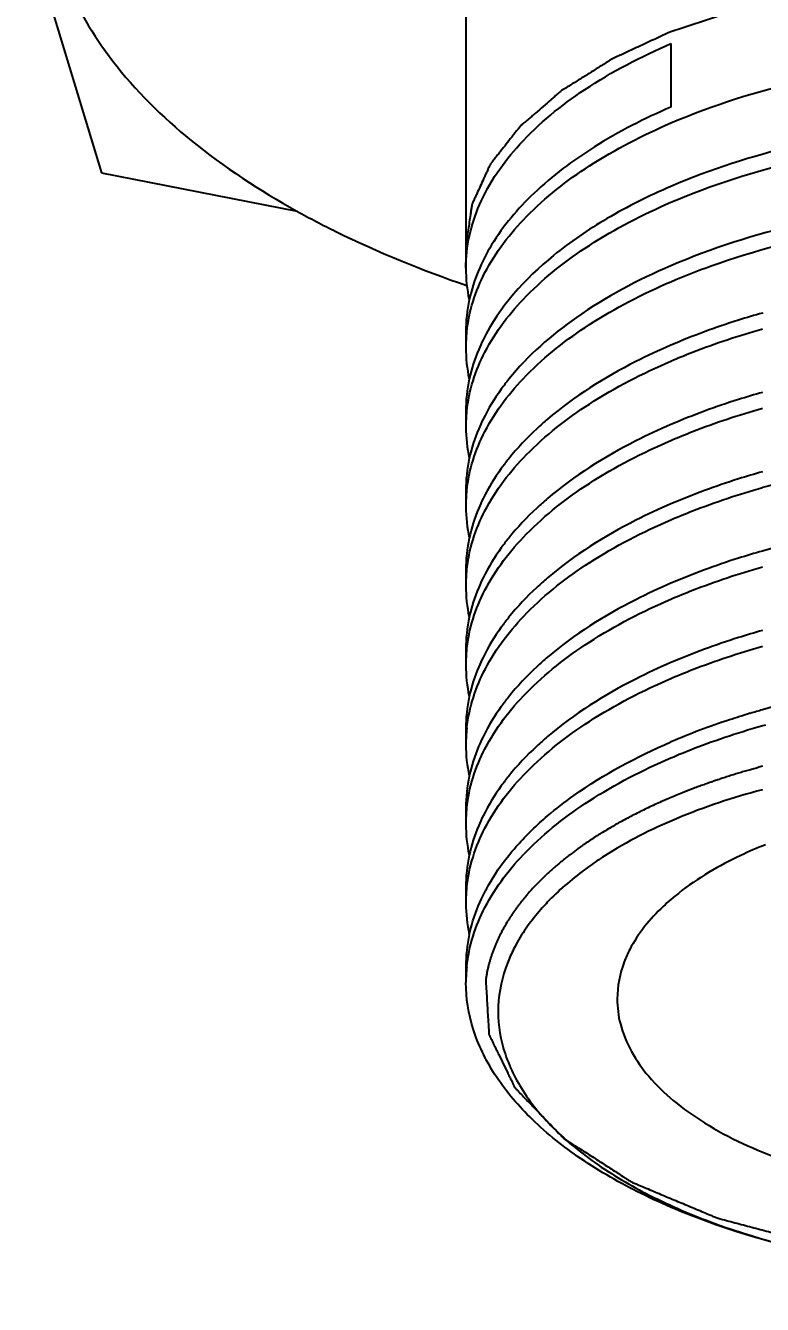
# Model space of a CAD drawing. Header units: millimetres. Extents: x 0 to 10500, y 0 to 7425.
# Drawn here: x 1842.39 to 1850.43, y 2042.49 to 2056.43 of the extents above; entities that cross this region are included whole.
import ezdxf

# ---------------------------------------------------------------- set-up
doc = ezdxf.new("R2010")
doc.units = ezdxf.units.MM
doc.header["$LTSCALE"] = 577.5
doc.layers.get('0').update_dxf_attribs({"linetype": 'CONTINUOUS'})
doc.layers.add('AXES', color=7, linetype='CONTINUOUS')
doc.styles.add('TEXTSTYLE_2', font='txt', dxfattribs={"width": 0.8})
doc.dimstyles.new('DIMSTYLE_1', dxfattribs={"dimtxt": 75, "dimasz": 3.5, "dimexe": 1.5, "dimexo": 1.5, "dimgap": 18.75, "dimtad": 1, "dimdec": 1, "dimtxsty": 'TEXTSTYLE_2', "dimblk": '_FILLED', "dimblk1": '_FILLED', "dimblk2": '_FILLED', "dimcen": 0.09, "dimadec": 1, "dimazin": 2, "dimtp": 0.1, "dimtm": 0.1, "dimtfac": 1, "dimtdec": 1, "dimtofl": 0, "dimtmove": 0, "dimatfit": 3, "dimldrblk": '_FILLED', "dimfxl": 1, "dimtolj": 1, "dimarcsym": 0})

# ---------------------------------------------------------------- blocks, each defined once
blk = doc.blocks.new('_FILLED')
at = {"color": 0, "linetype": 'ByBlock'}
blk.add_solid([(0, 0), (-1, 0.2143), (-1, -0.2143)], dxfattribs=at)
blk = doc.blocks.new('*D7')
at = {"color": 2, "linetype": 'Continuous', "transparency": 16777216}
for p, q in [((766.713, 2608.729), (681.846, 2608.729)), ((683.346, 2608.729), (683.346, 2129.729)), ((976.556, 2608.729), (818.98, 2608.729)), ((683.346, 1650.729), (683.346, 2129.729)), ((2711.144, 1650.729), (681.846, 1650.729))]:
    blk.add_line(p, q, dxfattribs=at)
at = {"color": 2, "linetype": 'Continuous', "transparency": 16777216, "xscale": 3.5, "yscale": 3.5, "zscale": 3.5}
for p, rotation in [((683.346, 2608.729), 90), ((683.346, 1650.729), 270)]:
    blk.add_blockref('_FILLED', p, dxfattribs=dict(at, rotation=rotation))
at = {"color": 2, "linetype": 'Continuous', "transparency": 16777216, "insert": (589.596, 2129.729), "char_height": 75, "width": 180, "attachment_point": 2, "rotation": 90, "line_spacing_factor": 0.9, "style": 'TEXTSTYLE_2'}
blk.add_mtext('958', dxfattribs=at)
blk = doc.blocks.new('*D8')
at = {"color": 2, "linetype": 'Continuous', "transparency": 16777216}
for p, q in [((2711.144, 2533.729), (889.89, 2533.729)), ((891.39, 2533.729), (891.39, 2129.729)), ((891.39, 1725.729), (891.39, 2129.729)), ((2711.144, 1725.729), (889.89, 1725.729))]:
    blk.add_line(p, q, dxfattribs=at)
at = {"color": 2, "linetype": 'Continuous', "transparency": 16777216, "xscale": 3.5, "yscale": 3.5, "zscale": 3.5}
for p, rotation in [((891.39, 2533.729), 90), ((891.39, 1725.729), 270)]:
    blk.add_blockref('_FILLED', p, dxfattribs=dict(at, rotation=rotation))
at = {"color": 2, "linetype": 'Continuous', "transparency": 16777216, "insert": (797.64, 2129.729), "char_height": 75, "width": 180, "attachment_point": 2, "rotation": 90, "line_spacing_factor": 0.9, "style": 'TEXTSTYLE_2'}
blk.add_mtext('808', dxfattribs=at)
blk = doc.blocks.new('*D9')
at = {"color": 2, "linetype": 'Continuous', "transparency": 16777216}
for p, q in [((747.821, 2633.729), (501.663, 2633.729)), ((503.163, 2633.729), (503.163, 2129.729)), ((503.163, 1625.729), (503.163, 2129.729)), ((2586.144, 1625.729), (501.663, 1625.729))]:
    blk.add_line(p, q, dxfattribs=at)
at = {"color": 2, "linetype": 'Continuous', "transparency": 16777216, "xscale": 3.5, "yscale": 3.5, "zscale": 3.5}
for p, rotation in [((503.163, 2633.729), 90), ((503.163, 1625.729), 270)]:
    blk.add_blockref('_FILLED', p, dxfattribs=dict(at, rotation=rotation))
at = {"color": 2, "linetype": 'Continuous', "transparency": 16777216, "insert": (409.413, 2129.729), "char_height": 75, "width": 240, "attachment_point": 2, "rotation": 90, "line_spacing_factor": 0.9, "style": 'TEXTSTYLE_2'}
blk.add_mtext('1008', dxfattribs=at)

msp = doc.modelspace()

# ---------------------------------------------------------------- linework, layer by layer
at = {"color": 7, "linetype": 'Continuous'}
for p, q in [((1841.315, 2061.118), (1843.221, 2054.83)), ((1849.429, 2056.238), (1849.429, 2055.545)), ((1843.221, 2054.83), (1845.353, 2054.412)), ((1850.431, 2053.301), (1850.427, 2053.299))]:
    msp.add_line(p, q, dxfattribs=at)
for centre, radius, start, end in [((1848.857, 2053.789), 1.664, 180.0631, 191.9018), ((1848.859, 2053.092), 1.666, 167.7553, 179.9307), ((1848.834, 2052.921), 1.641, 173.988, 179.9913), ((1848.857, 2052.923), 1.664, 180.0628, 191.9013), ((1848.859, 2052.227), 1.666, 167.7547, 179.9304), ((1848.834, 2052.055), 1.641, 173.9878, 179.9919), ((1848.858, 2052.057), 1.664, 180.0635, 191.9045), ((1848.859, 2051.361), 1.666, 167.7579, 179.9311), ((1853.03, 2042.19), 9.566, 102.6982, 105.7917), ((1848.834, 2051.19), 1.641, 173.9747, 179.9919), ((1848.859, 2051.192), 1.665, 180.0666, 192.0992), ((1848.858, 2050.496), 1.665, 167.9486, 179.9344), ((1853.065, 2041.358), 9.71, 102.7211, 105.7687), ((1848.834, 2050.324), 1.641, 173.9884, 179.9918), ((1848.857, 2050.326), 1.664, 180.0634, 191.8996), ((1848.859, 2049.63), 1.666, 167.7531, 179.931), ((1848.834, 2049.459), 1.641, 173.9883, 179.9921), ((1848.857, 2049.461), 1.664, 180.0637, 191.901), ((1848.859, 2048.764), 1.666, 167.7545, 179.9313), ((1853.065, 2039.627), 9.71, 102.7212, 105.7687), ((1852.897, 2040.243), 9.071, 105.8016, 106.6746), ((1848.835, 2048.593), 1.641, 173.9549, 179.9916), ((1848.848, 2048.592), 1.654, 173.6128, 173.9591), ((1848.858, 2048.595), 1.665, 180.0657, 192.0414), ((1848.859, 2047.899), 1.665, 167.8953, 179.9333), ((1848.834, 2047.727), 1.641, 173.9883, 179.9913), ((1848.857, 2047.729), 1.664, 180.0628, 191.901), ((1848.859, 2047.033), 1.666, 167.7545, 179.9304), ((1848.834, 2046.862), 1.641, 173.9878, 179.9914), ((1848.858, 2046.864), 1.664, 180.0635, 191.9345), ((1848.859, 2046.168), 1.666, 167.7871, 179.9315), ((1848.835, 2045.996), 1.641, 173.9576, 179.9917)]:
    msp.add_arc(centre, radius, start, end, dxfattribs=at)
for points, knots in [([(1859.094, 2054.04), (1859.08, 2054.109), (1859.059, 2054.212), (1859.031, 2054.349), (1859.01, 2054.452), (1858.994, 2054.529), (1858.984, 2054.581), (1858.979, 2054.602), (1858.976, 2054.619), (1858.973, 2054.63), (1858.973, 2054.639), (1858.967, 2054.647), (1858.958, 2054.661), (1858.945, 2054.682), (1858.925, 2054.715), (1858.899, 2054.756), (1858.868, 2054.805), (1858.827, 2054.871), (1858.775, 2054.953), (1858.724, 2055.036), (1858.683, 2055.102), (1858.657, 2055.143), (1858.636, 2055.176), (1858.625, 2055.194), (1858.617, 2055.207), (1858.612, 2055.215), (1858.6, 2055.224), (1858.588, 2055.236), (1858.562, 2055.259), (1858.524, 2055.293), (1858.473, 2055.339), (1858.422, 2055.385), (1858.354, 2055.447), (1858.285, 2055.508), (1858.217, 2055.569), (1858.166, 2055.615), (1858.115, 2055.661), (1858.073, 2055.7), (1858.038, 2055.73), (1858.018, 2055.75), (1857.994, 2055.762), (1857.972, 2055.776), (1857.944, 2055.792), (1857.91, 2055.811), (1857.865, 2055.837), (1857.786, 2055.883), (1857.674, 2055.948), (1857.539, 2056.027), (1857.426, 2056.092), (1857.347, 2056.138), (1857.302, 2056.164), (1857.274, 2056.18), (1857.251, 2056.193), (1857.236, 2056.204), (1857.215, 2056.211), (1857.187, 2056.222), (1857.152, 2056.235), (1857.096, 2056.257), (1857.027, 2056.284), (1856.916, 2056.326), (1856.777, 2056.38), (1856.638, 2056.433), (1856.527, 2056.476), (1856.443, 2056.508), (1856.374, 2056.535), (1856.318, 2056.556), (1856.264, 2056.578), (1856.185, 2056.596), (1856.092, 2056.619), (1855.999, 2056.641), (1855.875, 2056.671), (1855.72, 2056.709), (1855.534, 2056.754), (1855.379, 2056.792), (1855.254, 2056.821), (1855.178, 2056.841), (1855.109, 2056.848), (1855.041, 2056.857), (1854.956, 2056.868), (1854.854, 2056.881), (1854.718, 2056.898), (1854.548, 2056.919), (1854.344, 2056.945), (1854.191, 2056.964), (1854.089, 2056.977), (1854.038, 2056.983), (1853.996, 2056.99), (1853.962, 2056.99), (1853.91, 2056.991), (1853.833, 2056.992), (1853.695, 2056.995), (1853.523, 2056.999), (1853.316, 2057.003), (1853.144, 2057.007), (1853.007, 2057.01), (1852.92, 2057.012), (1852.86, 2057.013), (1852.826, 2057.013), (1852.791, 2057.015), (1852.748, 2057.011), (1852.679, 2057.005), (1852.593, 2056.998), (1852.454, 2056.987), (1852.281, 2056.973), (1852.074, 2056.956), (1851.901, 2056.941), (1851.78, 2056.931), (1851.711, 2056.926), (1851.659, 2056.922), (1851.616, 2056.918), (1851.581, 2056.916), (1851.549, 2056.908), (1851.509, 2056.901), (1851.445, 2056.889), (1851.364, 2056.873), (1851.236, 2056.848), (1851.075, 2056.818), (1850.914, 2056.787), (1850.785, 2056.762), (1850.689, 2056.743), (1850.608, 2056.728), (1850.544, 2056.716), (1850.504, 2056.708), (1850.476, 2056.702), (1850.46, 2056.7), (1850.445, 2056.694), (1850.426, 2056.689), (1850.382, 2056.674), (1850.316, 2056.653), (1850.227, 2056.624), (1850.109, 2056.586), (1849.961, 2056.539), (1849.724, 2056.463), (1849.547, 2056.406), (1849.429, 2056.368)], [0, 0, 0, 0, 0.03125, 0.046875, 0.0625, 0.078125, 0.082031, 0.085938, 0.087891, 0.089844, 0.09082, 0.091797, 0.09375, 0.097656, 0.101562, 0.109375, 0.117188, 0.125, 0.140625, 0.15625, 0.164062, 0.171875, 0.175781, 0.179688, 0.180664, 0.181641, 0.183594, 0.185547, 0.1875, 0.195312, 0.203125, 0.210938, 0.21875, 0.234375, 0.242188, 0.25, 0.257812, 0.265625, 0.269531, 0.273438, 0.275391, 0.277344, 0.28125, 0.285156, 0.289062, 0.296875, 0.3125, 0.328125, 0.34375, 0.351562, 0.355469, 0.359375, 0.361328, 0.363281, 0.365234, 0.367188, 0.371094, 0.375, 0.382812, 0.390625, 0.40625, 0.421875, 0.429688, 0.4375, 0.445312, 0.449219, 0.453125, 0.460938, 0.46875, 0.476562, 0.484375, 0.5, 0.515625, 0.53125, 0.539062, 0.546875, 0.550781, 0.554688, 0.5625, 0.570312, 0.578125, 0.59375, 0.609375, 0.625, 0.628906, 0.632812, 0.636719, 0.638672, 0.640625, 0.648438, 0.65625, 0.671875, 0.6875, 0.703125, 0.710938, 0.71875, 0.722656, 0.724609, 0.726562, 0.730469, 0.734375, 0.742188, 0.75, 0.765625, 0.78125, 0.796875, 0.804688, 0.808594, 0.8125, 0.816406, 0.818359, 0.820312, 0.824219, 0.828125, 0.835938, 0.84375, 0.859375, 0.875, 0.882812, 0.890625, 0.898438, 0.902344, 0.90625, 0.908203, 0.90918, 0.910156, 0.912109, 0.914062, 0.921875, 0.929688, 0.9375, 0.953125, 0.96875, 1, 1, 1, 1]), ([(1849.429, 2056.368), (1849.349, 2056.33), (1849.229, 2056.275), (1849.069, 2056.201), (1848.969, 2056.154), (1848.889, 2056.117), (1848.84, 2056.094), (1848.804, 2056.078), (1848.785, 2056.068), (1848.768, 2056.057), (1848.746, 2056.044), (1848.694, 2056.011), (1848.615, 2055.962), (1848.511, 2055.896), (1848.424, 2055.842), (1848.354, 2055.798), (1848.311, 2055.771), (1848.276, 2055.749), (1848.254, 2055.736), (1848.236, 2055.725), (1848.221, 2055.713), (1848.197, 2055.692), (1848.162, 2055.662), (1848.106, 2055.613), (1848.037, 2055.553), (1847.967, 2055.492), (1847.911, 2055.444), (1847.869, 2055.408), (1847.834, 2055.378), (1847.809, 2055.357), (1847.796, 2055.344), (1847.784, 2055.336), (1847.778, 2055.326), (1847.767, 2055.313), (1847.75, 2055.29), (1847.724, 2055.257), (1847.693, 2055.218), (1847.652, 2055.166), (1847.612, 2055.114), (1847.571, 2055.062), (1847.54, 2055.023), (1847.51, 2054.985), (1847.484, 2054.952), (1847.466, 2054.929), (1847.457, 2054.916), (1847.451, 2054.902), (1847.443, 2054.886), (1847.431, 2054.858), (1847.415, 2054.824), (1847.39, 2054.77), (1847.359, 2054.702), (1847.328, 2054.634), (1847.303, 2054.579), (1847.288, 2054.545), (1847.275, 2054.518), (1847.268, 2054.501), (1847.261, 2054.487), (1847.258, 2054.474), (1847.255, 2054.449), (1847.249, 2054.415), (1847.241, 2054.359), (1847.231, 2054.29), (1847.214, 2054.179), (1847.202, 2054.096), (1847.194, 2054.04)], [0, 0, 0, 0, 0.0625, 0.09375, 0.125, 0.140625, 0.15625, 0.164062, 0.167969, 0.171875, 0.179688, 0.1875, 0.21875, 0.25, 0.28125, 0.296875, 0.3125, 0.320312, 0.328125, 0.332031, 0.335938, 0.34375, 0.359375, 0.375, 0.40625, 0.4375, 0.453125, 0.46875, 0.484375, 0.492188, 0.496094, 0.5, 0.503906, 0.507812, 0.515625, 0.53125, 0.546875, 0.5625, 0.59375, 0.609375, 0.625, 0.640625, 0.65625, 0.664062, 0.667969, 0.671875, 0.679688, 0.6875, 0.703125, 0.71875, 0.75, 0.78125, 0.796875, 0.8125, 0.820312, 0.828125, 0.832031, 0.835938, 0.84375, 0.859375, 0.875, 0.90625, 0.9375, 1, 1, 1, 1]), ([(1847.194, 2053.787), (1847.194, 2054.023), (1847.309, 2054.528), (1847.783, 2055.2), (1848.51, 2055.79), (1849.102, 2056.097), (1849.429, 2056.238)], [0, 0, 0, 0, 0.203002, 0.42999, 0.694733, 1, 1, 1, 1]), ([(1849.429, 2055.372), (1849.89, 2055.57), (1850.894, 2055.884), (1852.481, 2056.121), (1854.117, 2056.138), (1855.681, 2055.934), (1857.054, 2055.53), (1858.01, 2055.027), (1858.573, 2054.538), (1858.868, 2054.162), (1859.051, 2053.765), (1859.094, 2053.488), (1859.094, 2053.354)], [0, 0, 0, 0, 0.138107, 0.287639, 0.440259, 0.587065, 0.719869, 0.832643, 0.880887, 0.924038, 0.963155, 1, 1, 1, 1]), ([(1849.429, 2055.545), (1849.141, 2055.422), (1848.612, 2055.152), (1847.941, 2054.65), (1847.46, 2054.085), (1847.277, 2053.656), (1847.231, 2053.446)], [0, 0, 0, 0, 0.298974, 0.563699, 0.794902, 1, 1, 1, 1]), ([(1859.049, 2053.008), (1858.98, 2053.276), (1858.746, 2053.668), (1858.3, 2054.092), (1857.685, 2054.524), (1856.71, 2054.959), (1855.356, 2055.299), (1853.853, 2055.454), (1852.302, 2055.41), (1850.807, 2055.167), (1849.864, 2054.867), (1849.429, 2054.68)], [0, 0, 0, 0, 0.078465, 0.12423, 0.175035, 0.291557, 0.425374, 0.570607, 0.719883, 0.865416, 1, 1, 1, 1]), ([(1847.203, 2053.093), (1847.226, 2053.317), (1847.379, 2053.786), (1847.859, 2054.405), (1848.559, 2054.951), (1849.121, 2055.24), (1849.429, 2055.372)], [0, 0, 0, 0, 0.20363, 0.432721, 0.697634, 1, 1, 1, 1]), ([(1849.429, 2054.507), (1849.877, 2054.699), (1850.851, 2055.006), (1852.392, 2055.247), (1853.987, 2055.277), (1855.521, 2055.098), (1856.886, 2054.726), (1857.853, 2054.257), (1858.444, 2053.797), (1858.769, 2053.44), (1858.99, 2053.062), (1859.066, 2052.792), (1859.083, 2052.66)], [0, 0, 0, 0, 0.136338, 0.283868, 0.434829, 0.580879, 0.714235, 0.828914, 0.878426, 0.922831, 0.962891, 1, 1, 1, 1]), ([(1849.429, 2054.68), (1849.19, 2054.577), (1848.743, 2054.355), (1848.002, 2053.853), (1847.557, 2053.364), (1847.381, 2053.006)], [0, 0, 0, 0, 0.290601, 0.554359, 1, 1, 1, 1]), ([(1847.203, 2052.227), (1847.226, 2052.452), (1847.379, 2052.92), (1847.859, 2053.539), (1848.559, 2054.085), (1849.121, 2054.374), (1849.429, 2054.507)], [0, 0, 0, 0, 0.20363, 0.432721, 0.697634, 1, 1, 1, 1]), ([(1851.33, 2054.374), (1851.16, 2054.343), (1850.512, 2054.207), (1849.877, 2054.007), (1849.429, 2053.814)], [0, 0, 0, 0, 0.261731, 1, 1, 1, 1]), ([(1849.429, 2053.641), (1849.573, 2053.703), (1850.189, 2053.944), (1850.834, 2054.11), (1851.33, 2054.201)], [0, 0, 0, 0, 0.237359, 1, 1, 1, 1]), ([(1849.429, 2053.814), (1849.069, 2053.66), (1848.424, 2053.319), (1847.87, 2052.836), (1847.661, 2052.576)], [0, 0, 0, 0, 0.540122, 1, 1, 1, 1]), ([(1847.203, 2051.362), (1847.226, 2051.586), (1847.379, 2052.055), (1847.859, 2052.674), (1848.56, 2053.22), (1849.121, 2053.509), (1849.429, 2053.641)], [0, 0, 0, 0, 0.203633, 0.432728, 0.697641, 1, 1, 1, 1]), ([(1850.427, 2053.299), (1850.339, 2053.275), (1850.001, 2053.173), (1849.669, 2053.052), (1849.429, 2052.948)], [0, 0, 0, 0, 0.257743, 1, 1, 1, 1]), ([(1849.429, 2052.775), (1849.507, 2052.809), (1849.834, 2052.943), (1850.169, 2053.053), (1850.427, 2053.126)], [0, 0, 0, 0, 0.24203, 1, 1, 1, 1]), ([(1847.381, 2053.006), (1847.364, 2052.971), (1847.302, 2052.834), (1847.255, 2052.69), (1847.231, 2052.58)], [0, 0, 0, 0, 0.256258, 1, 1, 1, 1]), ([(1849.429, 2052.948), (1849.299, 2052.893), (1848.825, 2052.672), (1848.375, 2052.39), (1848.084, 2052.142)], [0, 0, 0, 0, 0.269565, 1, 1, 1, 1]), ([(1847.203, 2050.496), (1847.226, 2050.72), (1847.379, 2051.189), (1847.859, 2051.808), (1848.559, 2052.354), (1849.121, 2052.643), (1849.429, 2052.775)], [0, 0, 0, 0, 0.20363, 0.432721, 0.697634, 1, 1, 1, 1]), ([(1847.661, 2052.576), (1847.633, 2052.541), (1847.528, 2052.403), (1847.438, 2052.255), (1847.381, 2052.14)], [0, 0, 0, 0, 0.259182, 1, 1, 1, 1]), ([(1850.427, 2052.434), (1850.339, 2052.409), (1850.001, 2052.308), (1849.669, 2052.186), (1849.429, 2052.083)], [0, 0, 0, 0, 0.257743, 1, 1, 1, 1]), ([(1849.429, 2051.91), (1849.507, 2051.943), (1849.834, 2052.077), (1850.169, 2052.188), (1850.427, 2052.261)], [0, 0, 0, 0, 0.24203, 1, 1, 1, 1]), ([(1847.381, 2052.14), (1847.364, 2052.106), (1847.302, 2051.968), (1847.255, 2051.824), (1847.231, 2051.714)], [0, 0, 0, 0, 0.256258, 1, 1, 1, 1]), ([(1848.084, 2052.142), (1848.044, 2052.108), (1847.894, 2051.974), (1847.754, 2051.826), (1847.661, 2051.71)], [0, 0, 0, 0, 0.260377, 1, 1, 1, 1]), ([(1849.429, 2052.083), (1849.299, 2052.027), (1848.824, 2051.806), (1848.375, 2051.524), (1848.084, 2051.276)], [0, 0, 0, 0, 0.269573, 1, 1, 1, 1]), ([(1847.203, 2049.63), (1847.226, 2049.855), (1847.379, 2050.323), (1847.859, 2050.942), (1848.559, 2051.489), (1849.121, 2051.778), (1849.429, 2051.91)], [0, 0, 0, 0, 0.20363, 0.432721, 0.697634, 1, 1, 1, 1]), ([(1847.661, 2051.71), (1847.633, 2051.675), (1847.529, 2051.538), (1847.438, 2051.391), (1847.382, 2051.276)], [0, 0, 0, 0, 0.259146, 1, 1, 1, 1]), ([(1850.427, 2051.568), (1850.339, 2051.543), (1850.001, 2051.442), (1849.669, 2051.321), (1849.429, 2051.217)], [0, 0, 0, 0, 0.257743, 1, 1, 1, 1]), ([(1849.429, 2051.044), (1849.507, 2051.078), (1849.834, 2051.211), (1850.169, 2051.322), (1850.427, 2051.395)], [0, 0, 0, 0, 0.24203, 1, 1, 1, 1]), ([(1847.382, 2051.276), (1847.365, 2051.241), (1847.301, 2051.102), (1847.254, 2050.955), (1847.23, 2050.843)], [0, 0, 0, 0, 0.256354, 1, 1, 1, 1]), ([(1848.084, 2051.276), (1848.044, 2051.242), (1847.893, 2051.108), (1847.754, 2050.961), (1847.661, 2050.845)], [0, 0, 0, 0, 0.260364, 1, 1, 1, 1]), ([(1849.429, 2051.217), (1849.299, 2051.162), (1848.824, 2050.94), (1848.375, 2050.659), (1848.084, 2050.41)], [0, 0, 0, 0, 0.269574, 1, 1, 1, 1]), ([(1847.204, 2048.776), (1847.229, 2048.999), (1847.383, 2049.465), (1847.864, 2050.081), (1848.563, 2050.625), (1849.122, 2050.912), (1849.429, 2051.044)], [0, 0, 0, 0, 0.203697, 0.432918, 0.69783, 1, 1, 1, 1]), ([(1847.661, 2050.845), (1847.633, 2050.81), (1847.529, 2050.673), (1847.438, 2050.525), (1847.382, 2050.411)], [0, 0, 0, 0, 0.259142, 1, 1, 1, 1]), ([(1850.427, 2050.703), (1850.339, 2050.678), (1850.001, 2050.577), (1849.669, 2050.455), (1849.429, 2050.352)], [0, 0, 0, 0, 0.257743, 1, 1, 1, 1]), ([(1849.429, 2050.179), (1849.507, 2050.212), (1849.834, 2050.346), (1850.169, 2050.457), (1850.427, 2050.529)], [0, 0, 0, 0, 0.24203, 1, 1, 1, 1]), ([(1847.382, 2050.411), (1847.365, 2050.376), (1847.302, 2050.239), (1847.255, 2050.093), (1847.231, 2049.983)], [0, 0, 0, 0, 0.256296, 1, 1, 1, 1]), ([(1848.084, 2050.41), (1848.044, 2050.376), (1847.893, 2050.242), (1847.754, 2050.095), (1847.66, 2049.978)], [0, 0, 0, 0, 0.260384, 1, 1, 1, 1]), ([(1849.429, 2050.352), (1849.299, 2050.296), (1848.825, 2050.075), (1848.376, 2049.794), (1848.085, 2049.546)], [0, 0, 0, 0, 0.26955, 1, 1, 1, 1]), ([(1847.203, 2047.899), (1847.226, 2048.124), (1847.379, 2048.592), (1847.859, 2049.211), (1848.559, 2049.757), (1849.121, 2050.046), (1849.429, 2050.179)], [0, 0, 0, 0, 0.20363, 0.432721, 0.697634, 1, 1, 1, 1]), ([(1847.66, 2049.978), (1847.632, 2049.943), (1847.528, 2049.806), (1847.437, 2049.658), (1847.381, 2049.543)], [0, 0, 0, 0, 0.259159, 1, 1, 1, 1]), ([(1850.427, 2049.837), (1850.339, 2049.812), (1850.001, 2049.711), (1849.669, 2049.59), (1849.429, 2049.486)], [0, 0, 0, 0, 0.257743, 1, 1, 1, 1]), ([(1849.429, 2049.313), (1849.507, 2049.347), (1849.834, 2049.48), (1850.169, 2049.591), (1850.427, 2049.664)], [0, 0, 0, 0, 0.24203, 1, 1, 1, 1]), ([(1847.381, 2049.543), (1847.364, 2049.509), (1847.302, 2049.372), (1847.255, 2049.227), (1847.231, 2049.118)], [0, 0, 0, 0, 0.256258, 1, 1, 1, 1]), ([(1848.085, 2049.546), (1848.045, 2049.512), (1847.894, 2049.377), (1847.754, 2049.23), (1847.661, 2049.113)], [0, 0, 0, 0, 0.26039, 1, 1, 1, 1]), ([(1849.429, 2049.486), (1849.299, 2049.43), (1848.824, 2049.209), (1848.375, 2048.928), (1848.084, 2048.679)], [0, 0, 0, 0, 0.269573, 1, 1, 1, 1]), ([(1847.203, 2047.034), (1847.226, 2047.258), (1847.379, 2047.727), (1847.859, 2048.346), (1848.559, 2048.892), (1849.121, 2049.181), (1849.429, 2049.313)], [0, 0, 0, 0, 0.20363, 0.432721, 0.697634, 1, 1, 1, 1]), ([(1847.661, 2049.113), (1847.633, 2049.078), (1847.528, 2048.941), (1847.438, 2048.793), (1847.381, 2048.678)], [0, 0, 0, 0, 0.259169, 1, 1, 1, 1]), ([(1850.294, 2048.933), (1850.218, 2048.91), (1849.926, 2048.818), (1849.638, 2048.711), (1849.429, 2048.621)], [0, 0, 0, 0, 0.256937, 1, 1, 1, 1]), ([(1849.429, 2048.447), (1849.51, 2048.482), (1849.849, 2048.621), (1850.198, 2048.735), (1850.465, 2048.809)], [0, 0, 0, 0, 0.241787, 1, 1, 1, 1]), ([(1847.381, 2048.678), (1847.364, 2048.643), (1847.301, 2048.505), (1847.254, 2048.359), (1847.231, 2048.248)], [0, 0, 0, 0, 0.256315, 1, 1, 1, 1]), ([(1848.084, 2048.679), (1848.044, 2048.645), (1847.893, 2048.511), (1847.754, 2048.364), (1847.661, 2048.248)], [0, 0, 0, 0, 0.260364, 1, 1, 1, 1]), ([(1848.084, 2047.814), (1848.176, 2047.892), (1848.591, 2048.213), (1849.058, 2048.461), (1849.429, 2048.621)], [0, 0, 0, 0, 0.230705, 1, 1, 1, 1]), ([(1847.203, 2046.169), (1847.226, 2046.393), (1847.379, 2046.862), (1847.859, 2047.48), (1848.56, 2048.026), (1849.121, 2048.315), (1849.429, 2048.447)], [0, 0, 0, 0, 0.203635, 0.432737, 0.697649, 1, 1, 1, 1]), ([(1847.661, 2048.248), (1847.633, 2048.213), (1847.529, 2048.076), (1847.438, 2047.928), (1847.382, 2047.814)], [0, 0, 0, 0, 0.259152, 1, 1, 1, 1]), ([(1850.427, 2048.099), (1850.108, 2048.015), (1849.513, 2047.819), (1848.952, 2047.535), (1848.703, 2047.376)], [0, 0, 0, 0, 0.528174, 1, 1, 1, 1]), ([(1847.382, 2047.814), (1847.365, 2047.779), (1847.302, 2047.641), (1847.255, 2047.496), (1847.231, 2047.386)], [0, 0, 0, 0, 0.256287, 1, 1, 1, 1]), ([(1847.661, 2047.382), (1847.691, 2047.42), (1847.822, 2047.574), (1847.967, 2047.714), (1848.084, 2047.814)], [0, 0, 0, 0, 0.240101, 1, 1, 1, 1]), ([(1850.459, 2047.499), (1850.368, 2047.463), (1850.037, 2047.319), (1849.721, 2047.135), (1849.514, 2046.972)], [0, 0, 0, 0, 0.269731, 1, 1, 1, 1]), ([(1847.381, 2046.947), (1847.4, 2046.984), (1847.48, 2047.137), (1847.579, 2047.28), (1847.661, 2047.382)], [0, 0, 0, 0, 0.241626, 1, 1, 1, 1]), ([(1848.703, 2047.376), (1848.649, 2047.341), (1848.445, 2047.203), (1848.253, 2047.045), (1848.125, 2046.916)], [0, 0, 0, 0, 0.263846, 1, 1, 1, 1]), ([(1847.231, 2046.52), (1847.239, 2046.556), (1847.276, 2046.703), (1847.331, 2046.844), (1847.381, 2046.947)], [0, 0, 0, 0, 0.244835, 1, 1, 1, 1]), ([(1848.125, 2046.916), (1848.086, 2046.877), (1847.942, 2046.723), (1847.817, 2046.551), (1847.743, 2046.415)], [0, 0, 0, 0, 0.26377, 1, 1, 1, 1]), ([(1849.514, 2046.972), (1849.456, 2046.926), (1849.249, 2046.749), (1849.071, 2046.532), (1848.98, 2046.356)], [0, 0, 0, 0, 0.272823, 1, 1, 1, 1]), ([(1847.743, 2046.415), (1847.716, 2046.366), (1847.621, 2046.172), (1847.565, 2045.958), (1847.551, 2045.799)], [0, 0, 0, 0, 0.260507, 1, 1, 1, 1]), ([(1848.98, 2046.356), (1848.958, 2046.313), (1848.881, 2046.143), (1848.844, 2045.955), (1848.844, 2045.817)], [0, 0, 0, 0, 0.260528, 1, 1, 1, 1]), ([(1851.567, 2042.944), (1850.971, 2043.04), (1850.112, 2043.251), (1849.073, 2043.692), (1848.422, 2044.071), (1847.892, 2044.499), (1847.498, 2044.969), (1847.251, 2045.472), (1847.194, 2045.826), (1847.194, 2045.996)], [0, 0, 0, 0, 0.316192, 0.459939, 0.591366, 0.709636, 0.815272, 0.910597, 1, 1, 1, 1]), ([(1847.551, 2045.799), (1847.538, 2045.643), (1847.566, 2045.315), (1847.771, 2044.844), (1848.124, 2044.405), (1848.609, 2044.005), (1849.213, 2043.65), (1850.192, 2043.234), (1851.003, 2043.036), (1851.567, 2042.944)], [0, 0, 0, 0, 0.088097, 0.181358, 0.285138, 0.402319, 0.533662, 0.67841, 1, 1, 1, 1]), ([(1848.878, 2045.545), (1848.931, 2045.335), (1849.113, 2045.027), (1849.459, 2044.694), (1849.936, 2044.356), (1850.686, 2044.018), (1851.346, 2043.852), (1851.701, 2043.788)], [0, 0, 0, 0, 0.186716, 0.295107, 0.415023, 0.688523, 1, 1, 1, 1])]:
    msp.add_open_spline(points, degree=3, knots=knots, dxfattribs=at)
at = {"color": 2, "linetype": 'Continuous'}
for points, knots in [([(1850.427, 2048.355), (1850.41, 2048.35), (1850.375, 2048.34), (1850.33, 2048.328), (1850.296, 2048.318), (1850.258, 2048.307), (1850.209, 2048.293), (1850.151, 2048.276), (1850.093, 2048.258), (1850.045, 2048.242), (1850.008, 2048.23), (1849.978, 2048.221), (1849.954, 2048.213), (1849.921, 2048.201), (1849.887, 2048.19), (1849.855, 2048.179), (1849.819, 2048.166), (1849.773, 2048.149), (1849.718, 2048.13), (1849.645, 2048.102), (1849.59, 2048.08), (1849.554, 2048.066)], [0, 0, 0, 0, 0.0625, 0.125, 0.15625, 0.1875, 0.25, 0.3125, 0.375, 0.4375, 0.46875, 0.5, 0.53125, 0.5625, 0.625, 0.65625, 0.6875, 0.75, 0.8125, 0.875, 1, 1, 1, 1]), ([(1849.554, 2048.066), (1849.531, 2048.057), (1849.484, 2048.037), (1849.426, 2048.013), (1849.381, 2047.994), (1849.333, 2047.973), (1849.272, 2047.945), (1849.199, 2047.912), (1849.129, 2047.878), (1849.061, 2047.843), (1848.99, 2047.809), (1848.925, 2047.772), (1848.859, 2047.737), (1848.794, 2047.7), (1848.732, 2047.662), (1848.679, 2047.631), (1848.638, 2047.606), (1848.579, 2047.567), (1848.53, 2047.535), (1848.491, 2047.509)], [0, 0, 0, 0, 0.0625, 0.125, 0.15625, 0.1875, 0.25, 0.3125, 0.375, 0.4375, 0.5, 0.5625, 0.625, 0.6875, 0.75, 0.8125, 0.84375, 0.875, 1, 1, 1, 1]), ([(1848.491, 2047.509), (1848.479, 2047.501), (1848.456, 2047.484), (1848.427, 2047.463), (1848.404, 2047.448), (1848.38, 2047.429), (1848.355, 2047.41), (1848.33, 2047.391), (1848.311, 2047.377), (1848.293, 2047.363), (1848.272, 2047.346), (1848.251, 2047.329), (1848.23, 2047.312), (1848.214, 2047.3), (1848.197, 2047.285), (1848.174, 2047.265), (1848.146, 2047.241), (1848.112, 2047.211), (1848.081, 2047.181), (1848.048, 2047.151), (1848.008, 2047.112), (1847.979, 2047.082), (1847.959, 2047.063)], [0, 0, 0, 0, 0.0625, 0.125, 0.15625, 0.1875, 0.25, 0.28125, 0.3125, 0.34375, 0.375, 0.4375, 0.46875, 0.5, 0.53125, 0.5625, 0.625, 0.6875, 0.75, 0.8125, 0.875, 1, 1, 1, 1]), ([(1847.959, 2047.063), (1847.942, 2047.044), (1847.908, 2047.008), (1847.868, 2046.962), (1847.84, 2046.93), (1847.824, 2046.911), (1847.808, 2046.889), (1847.791, 2046.868), (1847.775, 2046.847), (1847.762, 2046.831), (1847.752, 2046.817), (1847.738, 2046.798), (1847.725, 2046.779), (1847.711, 2046.761), (1847.697, 2046.74), (1847.68, 2046.713), (1847.662, 2046.686), (1847.648, 2046.665), (1847.631, 2046.635), (1847.616, 2046.609), (1847.604, 2046.589)], [0, 0, 0, 0, 0.125, 0.25, 0.3125, 0.34375, 0.375, 0.4375, 0.46875, 0.5, 0.53125, 0.5625, 0.625, 0.65625, 0.6875, 0.75, 0.8125, 0.84375, 0.875, 1, 1, 1, 1]), ([(1847.604, 2046.589), (1847.592, 2046.567), (1847.575, 2046.534), (1847.553, 2046.49), (1847.538, 2046.457), (1847.526, 2046.43), (1847.516, 2046.407), (1847.506, 2046.382), (1847.497, 2046.358), (1847.487, 2046.333), (1847.479, 2046.314), (1847.475, 2046.298), (1847.467, 2046.275), (1847.459, 2046.247), (1847.448, 2046.214), (1847.44, 2046.18), (1847.433, 2046.152), (1847.427, 2046.129), (1847.423, 2046.103), (1847.417, 2046.071), (1847.412, 2046.045), (1847.41, 2046.032)], [0, 0, 0, 0, 0.125, 0.1875, 0.25, 0.3125, 0.34375, 0.375, 0.4375, 0.46875, 0.5, 0.53125, 0.5625, 0.625, 0.6875, 0.75, 0.8125, 0.84375, 0.875, 0.9375, 1, 1, 1, 1]), ([(1847.41, 2046.032), (1847.414, 2045.963), (1847.42, 2045.859), (1847.428, 2045.721), (1847.434, 2045.618), (1847.439, 2045.54), (1847.442, 2045.489), (1847.444, 2045.467), (1847.444, 2045.45), (1847.446, 2045.439), (1847.445, 2045.43), (1847.45, 2045.422), (1847.456, 2045.407), (1847.467, 2045.387), (1847.483, 2045.353), (1847.504, 2045.311), (1847.528, 2045.261), (1847.561, 2045.194), (1847.602, 2045.11), (1847.643, 2045.026), (1847.675, 2044.959), (1847.696, 2044.917), (1847.712, 2044.884), (1847.721, 2044.865), (1847.727, 2044.853), (1847.731, 2044.844), (1847.742, 2044.834), (1847.753, 2044.823), (1847.776, 2044.799), (1847.81, 2044.763), (1847.856, 2044.716), (1847.901, 2044.669), (1847.962, 2044.606), (1848.023, 2044.542), (1848.084, 2044.479), (1848.13, 2044.432), (1848.176, 2044.385), (1848.214, 2044.345), (1848.245, 2044.314), (1848.263, 2044.294), (1848.285, 2044.28), (1848.306, 2044.267), (1848.333, 2044.25), (1848.364, 2044.229), (1848.407, 2044.202), (1848.481, 2044.155), (1848.587, 2044.087), (1848.714, 2044.005), (1848.819, 2043.937), (1848.893, 2043.889), (1848.936, 2043.862), (1848.962, 2043.845), (1848.984, 2043.832), (1848.998, 2043.821), (1849.019, 2043.813), (1849.045, 2043.801), (1849.079, 2043.787), (1849.133, 2043.765), (1849.2, 2043.737), (1849.307, 2043.692), (1849.441, 2043.635), (1849.575, 2043.579), (1849.683, 2043.534), (1849.763, 2043.5), (1849.83, 2043.472), (1849.884, 2043.45), (1849.936, 2043.426), (1850.014, 2043.407), (1850.105, 2043.382), (1850.196, 2043.358), (1850.318, 2043.326), (1850.47, 2043.286), (1850.653, 2043.237), (1850.805, 2043.197), (1850.927, 2043.165), (1851.002, 2043.144), (1851.069, 2043.135), (1851.135, 2043.126), (1851.218, 2043.114), (1851.317, 2043.1), (1851.45, 2043.081), (1851.615, 2043.057), (1851.814, 2043.029), (1851.963, 2043.008), (1852.063, 2042.994), (1852.104, 2042.988), (1852.137, 2042.983), (1852.162, 2042.98), (1852.189, 2042.979), (1852.241, 2042.977), (1852.319, 2042.975), (1852.424, 2042.971), (1852.529, 2042.968), (1852.669, 2042.963), (1852.843, 2042.958), (1853.018, 2042.952), (1853.158, 2042.947), (1853.245, 2042.944), (1853.306, 2042.942), (1853.341, 2042.941), (1853.376, 2042.939), (1853.419, 2042.943), (1853.487, 2042.948), (1853.572, 2042.954), (1853.708, 2042.964), (1853.879, 2042.977), (1854.083, 2042.992), (1854.253, 2043.004), (1854.373, 2043.013), (1854.441, 2043.018), (1854.492, 2043.022), (1854.534, 2043.025), (1854.569, 2043.027), (1854.601, 2043.034), (1854.642, 2043.041), (1854.708, 2043.054), (1854.79, 2043.069), (1854.921, 2043.093), (1855.085, 2043.124), (1855.249, 2043.155), (1855.38, 2043.179), (1855.479, 2043.197), (1855.561, 2043.213), (1855.626, 2043.225), (1855.668, 2043.232), (1855.696, 2043.238), (1855.713, 2043.241), (1855.727, 2043.246), (1855.745, 2043.252), (1855.789, 2043.266), (1855.885, 2043.296), (1856.031, 2043.343), (1856.206, 2043.399), (1856.441, 2043.474), (1856.616, 2043.53), (1856.733, 2043.568)], [0, 0, 0, 0, 0.03125, 0.046875, 0.0625, 0.078125, 0.082031, 0.085938, 0.087891, 0.089844, 0.09082, 0.091797, 0.09375, 0.097656, 0.101562, 0.109375, 0.117188, 0.125, 0.140625, 0.15625, 0.164062, 0.171875, 0.175781, 0.179688, 0.180664, 0.181641, 0.183594, 0.185547, 0.1875, 0.195312, 0.203125, 0.210938, 0.21875, 0.234375, 0.242188, 0.25, 0.257812, 0.265625, 0.269531, 0.273438, 0.275391, 0.277344, 0.28125, 0.285156, 0.289062, 0.296875, 0.3125, 0.328125, 0.34375, 0.351562, 0.355469, 0.359375, 0.361328, 0.363281, 0.365234, 0.367188, 0.371094, 0.375, 0.382812, 0.390625, 0.40625, 0.421875, 0.429688, 0.4375, 0.445312, 0.449219, 0.453125, 0.460938, 0.46875, 0.476562, 0.484375, 0.5, 0.515625, 0.53125, 0.539062, 0.546875, 0.550781, 0.554688, 0.5625, 0.570312, 0.578125, 0.59375, 0.609375, 0.625, 0.628906, 0.632812, 0.634766, 0.636719, 0.638672, 0.640625, 0.648438, 0.65625, 0.664062, 0.671875, 0.6875, 0.703125, 0.710938, 0.71875, 0.722656, 0.724609, 0.726562, 0.730469, 0.734375, 0.742188, 0.75, 0.765625, 0.78125, 0.796875, 0.804688, 0.808594, 0.8125, 0.816406, 0.818359, 0.820312, 0.824219, 0.828125, 0.835938, 0.84375, 0.859375, 0.875, 0.882812, 0.890625, 0.898438, 0.902344, 0.90625, 0.908203, 0.90918, 0.910156, 0.912109, 0.914062, 0.921875, 0.9375, 0.953125, 0.96875, 1, 1, 1, 1])]:
    msp.add_open_spline(points, degree=3, knots=knots, dxfattribs=at)
at = {"color": 7, "linetype": 'Continuous'}
msp.add_open_spline([(1848.844, 2045.817), (1848.844, 2045.725), (1848.855, 2045.633), (1848.878, 2045.545)], degree=3, dxfattribs=at)
at = {"layer": 'AXES', "color": 7, "linetype": 'Continuous'}
for p, q in [((1847.194, 2057.935), (1847.194, 2053.787)), ((1847.194, 2053.094), (1847.194, 2052.921)), ((1847.194, 2052.229), (1847.194, 2052.056)), ((1847.194, 2051.363), (1847.194, 2051.19)), ((1847.194, 2050.498), (1847.194, 2050.324)), ((1847.194, 2049.632), (1847.194, 2049.459)), ((1847.194, 2048.766), (1847.194, 2048.593)), ((1847.194, 2047.901), (1847.194, 2047.728)), ((1847.194, 2047.035), (1847.194, 2046.862)), ((1847.194, 2046.17), (1847.194, 2045.996))]:
    msp.add_line(p, q, dxfattribs=at)
for points, knots in [([(1842.644, 2057.935), (1842.644, 2057.61), (1842.776, 2056.924), (1843.336, 2055.976), (1844.216, 2055.112), (1844.946, 2054.636), (1845.351, 2054.411)], [0, 0, 0, 0, 0.210186, 0.439579, 0.701076, 1, 1, 1, 1]), ([(1845.351, 2054.411), (1845.491, 2054.333), (1846.09, 2054.021), (1846.718, 2053.766), (1847.204, 2053.599)], [0, 0, 0, 0, 0.237827, 1, 1, 1, 1])]:
    msp.add_open_spline(points, degree=3, knots=knots, dxfattribs=at)

# ---------------------------------------------------------------- dimensions: what is measured, and where the dimension line sits
at = {"color": 2, "linetype": 'Continuous'}
for base, p1, p2, angle, text, picture, middle in [((503.163, 1625.729), (749.321, 2633.729), (2587.644, 1625.729), 270, '1008', '*D9', (503.163, 2131.604)), ((683.346, 2608.729), (2712.644, 1650.729), (978.056, 2608.729), 90, '958', '*D7', (683.346, 2131.604)), ((891.39, 1725.729), (2712.644, 2533.729), (2712.644, 1725.729), 270, '808', '*D8', (891.39, 2129.729))]:
    dim = msp.add_linear_dim(base=base, p1=p1, p2=p2, angle=angle, text=text, dimstyle='DIMSTYLE_1', dxfattribs=at)
    dim.commit()
    dim.dimension.update_dxf_attribs({"geometry": picture, "text_midpoint": middle, "dimtype": 160})

doc.saveas('drawing.dxf')
